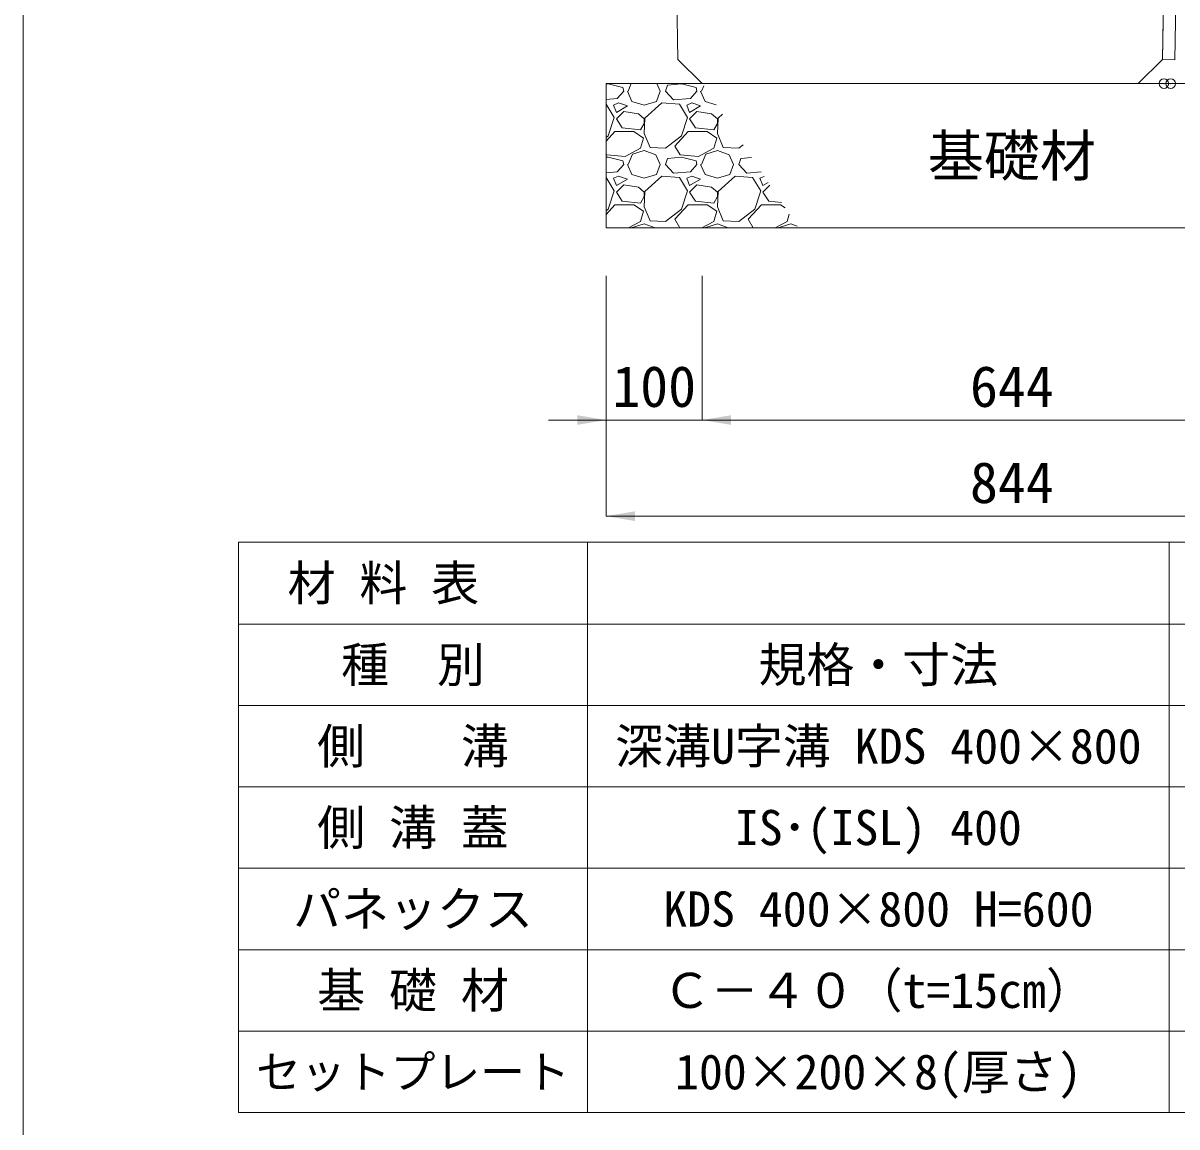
# Model space of a CAD drawing. Units: millimetres at full size. Extents: x 172874 to 217143, y 854931 to 903297.
# Drawn here: x 181274 to 182474, y 862446 to 863594 of the extents above; entities that cross this region are included whole.
import ezdxf
from ezdxf.enums import TextEntityAlignment as Align

# ---------------------------------------------------------------- set-up
doc = ezdxf.new("R2010")
doc.units = ezdxf.units.MM
doc.header["$LTSCALE"] = 20
doc.header["$PDMODE"] = 32
doc.header["$PDSIZE"] = 10
for name, color, linetype, lineweight in [('Defpoints_3', 8, 'Continuous', 0), ('セットプレート', 3, 'Continuous', 13), ('図枠', 5, 'Continuous', 13), ('基礎材', 7, 'Continuous', 15), ('寸法・材料表', 7, 'Continuous', 13), ('寸法線', 7, 'Continuous', 13), ('本体', 2, 'Continuous', 13), ('補助線', 8, 'Continuous', 13), ('ﾊｯﾁﾝｸﾞ', 7, 'Continuous', 5)]:
    doc.layers.add(name, color=color, linetype=linetype, lineweight=lineweight)
doc.styles.add('ＭＳ ゴシック', font='')
doc.styles.get('ＭＳ ゴシック').set_extended_font_data('MS Gothic')

# ---------------------------------------------------------------- blocks, each defined once
blk = doc.blocks.new('filled_arrow')
at = {"color": 0, "linetype": 'Continuous', "lineweight": -2}
blk.add_solid([(7.5, 1.25), (0, 0), (7.5, -1.25)], dxfattribs=at)

msp = doc.modelspace()

# ---------------------------------------------------------------- linework, layer by layer
at = {"layer": 'Defpoints_3'}
for p, q in [((181498.25, 863054.4), (183437.15, 863054.4)), ((181498.25, 863054.4), (181498.25, 862969.22)), ((181861.25, 863054.4), (181861.25, 862969.22)), ((182466.25, 863054.4), (182466.25, 862969.22))]:
    msp.add_line(p, q, dxfattribs=at)
at = {"layer": 'セットプレート'}
msp.add_lwpolyline([(182459.24, 863556.42), (182472.23, 863556.21), (182473.84, 863656.2), (182460.85, 863656.4)], close=True, dxfattribs=at)
at = {"layer": '図枠'}
msp.add_line((181274.21, 874031.02), (181274.21, 854931.02), dxfattribs=at)
at = {"layer": '基礎材'}
for p, q in [((181880.57, 863531.42), (182724.7, 863531.42)), ((181880.57, 863531.42), (181880.57, 863381.42)), ((181880.57, 863381.42), (182724.7, 863381.42))]:
    msp.add_line(p, q, dxfattribs=at)
at = {"layer": '寸法・材料表'}
for p, q in [((181498.25, 862969.22), (183437.15, 862969.22)), ((181498.25, 862969.22), (181498.25, 862461.02)), ((181861.25, 862969.22), (181861.25, 862461.02)), ((182466.25, 862969.22), (182466.25, 862461.02)), ((181498.25, 862884.52), (183437.15, 862884.52)), ((181498.25, 862799.82), (183437.15, 862799.82)), ((181498.25, 862715.12), (183437.15, 862715.12)), ((181498.25, 862630.42), (183437.15, 862630.42)), ((181498.25, 862545.72), (183437.15, 862545.72)), ((181498.25, 862461.02), (183437.15, 862461.02))]:
    msp.add_line(p, q, dxfattribs=at)
at = {"layer": '寸法線'}
for p, q in [((181880.57, 863331.42), (181880.57, 863181.42)), ((181880.57, 863331.42), (181880.57, 863081.42)), ((181980.57, 863331.42), (181980.57, 863181.42)), ((181980.57, 863331.42), (181980.57, 863181.42)), ((181820.57, 863181.42), (182040.57, 863181.42)), ((181980.57, 863181.42), (182624.7, 863181.42)), ((182724.7, 863081.42), (181880.57, 863081.42))]:
    msp.add_line(p, q, dxfattribs=at)
at = {"layer": '本体'}
for p, q in [((181944.7, 864206.42), (181955.17, 863556.42)), ((182469.7, 864206.42), (182459.24, 863556.42)), ((181955.17, 863556.42), (181980.57, 863531.42)), ((182433.83, 863531.42), (182459.24, 863556.42)), ((181980.57, 863531.42), (182433.83, 863531.42))]:
    msp.add_line(p, q, dxfattribs=at)
at = {"layer": '補助線'}
for p in [(182460.7, 863531.42), (182467.7, 863531.42), (182467.7, 863531.42)]:
    msp.add_point(p, dxfattribs=at)
at = {"layer": 'ﾊｯﾁﾝｸﾞ'}
for p, q in [((181882.87, 863531.19), (181880.57, 863530.95)), ((181898.11, 863527.38), (181882.87, 863531.19)), ((181898.87, 863523.57), (181898.11, 863527.38)), ((181903.45, 863523.57), (181906.81, 863531.42)), ((181933.35, 863531.42), (181936.97, 863523.57)), ((181942.31, 863523.57), (181944.59, 863529.67)), ((181959.07, 863531.19), (181944.59, 863529.67)), ((181974.31, 863527.38), (181959.07, 863531.19)), ((181975.07, 863523.57), (181974.31, 863527.38)), ((181979.65, 863523.57), (181982.06, 863529.19)), ((181892.02, 863515.95), (181880.57, 863514.96)), ((181898.87, 863523.57), (181892.02, 863515.95)), ((181902.68, 863523.57), (181907.26, 863512.9)), ((181933.16, 863512.9), (181936.97, 863523.57)), ((181950.69, 863514.43), (181942.31, 863523.57)), ((181968.22, 863515.95), (181950.69, 863514.43)), ((181975.07, 863523.57), (181968.22, 863515.95)), ((181978.88, 863523.57), (181983.46, 863512.9)), ((181880.59, 863509.86), (181880.57, 863509.86)), ((181888.97, 863496.14), (181880.59, 863509.86)), ((181893.54, 863511.38), (181888.21, 863509.09)), ((181888.21, 863509.09), (181891.25, 863501.47)), ((181891.25, 863501.47), (181902.68, 863508.33)), ((181902.68, 863508.33), (181893.54, 863511.38)), ((181907.26, 863512.9), (181920.21, 863509.09)), ((181920.21, 863509.09), (181933.16, 863512.9)), ((181938.5, 863511.38), (181920.97, 863495.38)), ((181956.79, 863509.86), (181938.5, 863511.38)), ((181965.17, 863496.14), (181956.79, 863509.86)), ((181969.74, 863511.38), (181964.41, 863509.09)), ((181964.41, 863509.09), (181967.45, 863501.47)), ((181967.45, 863501.47), (181978.88, 863508.33)), ((181978.88, 863508.33), (181969.74, 863511.38)), ((181983.46, 863512.9), (181995.22, 863509.44)), ((181882.87, 863477.09), (181888.97, 863496.14)), ((181898.87, 863502.24), (181891.25, 863494.62)), ((181891.25, 863494.62), (181897.35, 863485.47)), ((181914.11, 863499.95), (181898.87, 863502.24)), ((181920.21, 863494.62), (181914.11, 863499.95)), ((181920.97, 863495.38), (181920.21, 863479.38)), ((181920.21, 863490.04), (181920.21, 863494.62)), ((181959.07, 863477.09), (181965.17, 863496.14)), ((181975.07, 863502.24), (181967.45, 863494.62)), ((181967.45, 863494.62), (181973.55, 863485.47)), ((181990.31, 863499.95), (181975.07, 863502.24)), ((181996.41, 863494.62), (181990.31, 863499.95)), ((181997.17, 863495.38), (181996.41, 863479.38)), ((181996.41, 863490.04), (181996.41, 863494.62)), ((182001.79, 863499.59), (181997.17, 863495.38)), ((181880.57, 863471.48), (181889.73, 863481.66)), ((181889.73, 863481.66), (181909.54, 863481.66)), ((181897.35, 863485.47), (181916.4, 863483.19)), ((181909.54, 863481.66), (181919.45, 863474.8)), ((181916.4, 863483.19), (181920.21, 863490.04)), ((181920.21, 863479.38), (181926.31, 863464.9)), ((181952.21, 863466.42), (181965.93, 863481.66)), ((181965.93, 863481.66), (181985.74, 863481.66)), ((181973.55, 863485.47), (181992.6, 863483.19)), ((181985.74, 863481.66), (181995.65, 863474.8)), ((181992.6, 863483.19), (181996.41, 863490.04)), ((181996.41, 863479.38), (182002.51, 863464.9)), ((181880.57, 863475.31), (181882.87, 863477.09)), ((181919.45, 863474.8), (181916.4, 863464.14)), ((181942.31, 863464.14), (181959.07, 863477.09)), ((181995.65, 863474.8), (181992.6, 863464.14)), ((182018.51, 863464.14), (182023.07, 863467.66)), ((181881.35, 863457.28), (181880.57, 863458.61)), ((181900.4, 863455.75), (181881.35, 863457.28)), ((181916.4, 863464.14), (181900.4, 863455.75)), ((181903.45, 863447.37), (181908.02, 863458.04)), ((181908.02, 863458.04), (181920.21, 863461.85)), ((181920.21, 863461.85), (181932.4, 863457.28)), ((181926.31, 863464.9), (181942.31, 863464.14)), ((181932.4, 863457.28), (181936.97, 863447.37)), ((181957.55, 863457.28), (181952.21, 863466.42)), ((181976.6, 863455.75), (181957.55, 863457.28)), ((181992.6, 863464.14), (181976.6, 863455.75)), ((181979.65, 863447.37), (181984.22, 863458.04)), ((181984.22, 863458.04), (181996.41, 863461.85)), ((181996.41, 863461.85), (182008.6, 863457.28)), ((182002.51, 863464.9), (182018.51, 863464.14)), ((182008.6, 863457.28), (182013.17, 863447.37)), ((181882.87, 863454.99), (181880.57, 863454.75)), ((181898.11, 863451.18), (181882.87, 863454.99)), ((181898.87, 863447.37), (181892.02, 863439.75)), ((181898.87, 863447.37), (181898.11, 863451.18)), ((181902.68, 863447.37), (181907.26, 863436.7)), ((181933.16, 863436.7), (181936.97, 863447.37)), ((181942.31, 863447.37), (181944.59, 863453.47)), ((181950.69, 863438.23), (181942.31, 863447.37)), ((181959.07, 863454.99), (181944.59, 863453.47)), ((181974.31, 863451.18), (181959.07, 863454.99)), ((181975.07, 863447.37), (181968.22, 863439.75)), ((181975.07, 863447.37), (181974.31, 863451.18)), ((181978.88, 863447.37), (181983.46, 863436.7)), ((182009.36, 863436.7), (182013.17, 863447.37)), ((182018.51, 863447.37), (182020.79, 863453.47)), ((182026.89, 863438.23), (182018.51, 863447.37)), ((182031.77, 863454.62), (182020.79, 863453.47)), ((181892.02, 863439.75), (181880.57, 863438.76)), ((181880.59, 863433.66), (181880.57, 863433.66)), ((181888.97, 863419.94), (181880.59, 863433.66)), ((181893.54, 863435.18), (181888.21, 863432.89)), ((181888.21, 863432.89), (181891.25, 863425.27)), ((181891.25, 863425.27), (181902.68, 863432.13)), ((181902.68, 863432.13), (181893.54, 863435.18)), ((181907.26, 863436.7), (181920.21, 863432.89)), ((181920.21, 863432.89), (181933.16, 863436.7)), ((181938.5, 863435.18), (181920.97, 863419.18)), ((181956.79, 863433.66), (181938.5, 863435.18)), ((181968.22, 863439.75), (181950.69, 863438.23)), ((181965.17, 863419.94), (181956.79, 863433.66)), ((181969.74, 863435.18), (181964.41, 863432.89)), ((181964.41, 863432.89), (181967.45, 863425.27)), ((181967.45, 863425.27), (181978.88, 863432.13)), ((181978.88, 863432.13), (181969.74, 863435.18)), ((181983.46, 863436.7), (181996.41, 863432.89)), ((181996.41, 863432.89), (182009.36, 863436.7)), ((182014.7, 863435.18), (181997.17, 863419.18)), ((182032.99, 863433.66), (182014.7, 863435.18)), ((182041.83, 863439.53), (182026.89, 863438.23)), ((182041.37, 863419.94), (182032.99, 863433.66)), ((182045, 863434.78), (182040.61, 863432.89)), ((182040.61, 863432.89), (182043.65, 863425.27)), ((181882.87, 863400.89), (181888.97, 863419.94)), ((181898.87, 863426.04), (181891.25, 863418.42)), ((181914.11, 863423.75), (181898.87, 863426.04)), ((181920.21, 863418.42), (181914.11, 863423.75)), ((181920.97, 863419.18), (181920.21, 863403.18)), ((181959.07, 863400.89), (181965.17, 863419.94)), ((181975.07, 863426.04), (181967.45, 863418.42)), ((181990.31, 863423.75), (181975.07, 863426.04)), ((181996.41, 863418.42), (181990.31, 863423.75)), ((181997.17, 863419.18), (181996.41, 863403.18)), ((182035.27, 863400.89), (182041.37, 863419.94)), ((182043.65, 863425.27), (182049.14, 863428.57)), ((182051.01, 863425.77), (182043.65, 863418.42)), ((181891.25, 863418.42), (181897.35, 863409.27)), ((181897.35, 863409.27), (181916.4, 863406.99)), ((181916.4, 863406.99), (181920.21, 863413.84)), ((181920.21, 863413.84), (181920.21, 863418.42)), ((181967.45, 863418.42), (181973.55, 863409.27)), ((181973.55, 863409.27), (181992.6, 863406.99)), ((181992.6, 863406.99), (181996.41, 863413.84)), ((181996.41, 863413.84), (181996.41, 863418.42)), ((182043.65, 863418.42), (182049.75, 863409.27)), ((182049.75, 863409.27), (182063.07, 863407.67)), ((181880.57, 863395.28), (181889.73, 863405.46)), ((181880.57, 863399.11), (181882.87, 863400.89)), ((181889.73, 863405.46), (181909.54, 863405.46)), ((181909.54, 863405.46), (181919.45, 863398.6)), ((181919.45, 863398.6), (181916.4, 863387.94)), ((181920.21, 863403.18), (181926.31, 863388.7)), ((181942.31, 863387.94), (181959.07, 863400.89)), ((181952.21, 863390.22), (181965.93, 863405.46)), ((181965.93, 863405.46), (181985.74, 863405.46)), ((181985.74, 863405.46), (181995.65, 863398.6)), ((181995.65, 863398.6), (181992.6, 863387.94)), ((181996.41, 863403.18), (182002.51, 863388.7)), ((182018.51, 863387.94), (182035.27, 863400.89)), ((182028.41, 863390.22), (182042.13, 863405.46)), ((182042.13, 863405.46), (182061.94, 863405.46)), ((182061.94, 863405.46), (182066.77, 863402.12)), ((182071.03, 863395.73), (182068.8, 863387.94)), ((181916.4, 863387.94), (181903.96, 863381.42)), ((181908.02, 863381.84), (181920.21, 863385.65)), ((181920.21, 863385.65), (181931.49, 863381.42)), ((181926.31, 863388.7), (181942.31, 863387.94)), ((181957.35, 863381.42), (181952.21, 863390.22)), ((181992.6, 863387.94), (181980.16, 863381.42)), ((181984.22, 863381.84), (181996.41, 863385.65)), ((181996.41, 863385.65), (182007.69, 863381.42)), ((182002.51, 863388.7), (182018.51, 863387.94)), ((182033.55, 863381.42), (182028.41, 863390.22)), ((182068.8, 863387.94), (182056.36, 863381.42)), ((182060.42, 863381.84), (182072.61, 863385.65)), ((182072.61, 863385.65), (182079.46, 863383.08)), ((181881.15, 863381.42), (181880.57, 863382.41)), ((181907.84, 863381.42), (181908.02, 863381.84)), ((181984.04, 863381.42), (181984.22, 863381.84)), ((182060.24, 863381.42), (182060.42, 863381.84))]:
    msp.add_line(p, q, dxfattribs=at)

# ---------------------------------------------------------------- block references
at = {"layer": '寸法線', "xscale": 4, "yscale": 4, "rotation": 180}
msp.add_blockref('filled_arrow', (181880.57, 863181.42), dxfattribs=at)
at = {"layer": '寸法線', "xscale": 4, "yscale": 4}
for p in [(181980.57, 863181.42), (181980.57, 863181.42), (181880.57, 863081.42)]:
    msp.add_blockref('filled_arrow', p, dxfattribs=at)

# ---------------------------------------------------------------- texts
at = {"layer": '寸法・材料表', "style": 'ＭＳ ゴシック'}
msp.add_text('\u3000材 料 表', height=36.55, dxfattribs=at).set_placement((181499.41, 863011.81), align=Align.MIDDLE_LEFT)
for s, height, p in [('種\u3000別', 36.55, (181679.75, 862926.87)), ('規格・寸法', 36.55, (182163.75, 862926.87)), ('側\u3000\u3000溝', 36.55, (181679.75, 862842.17)), ('深溝U字溝 KDS 400×800', 36.55, (182163.75, 862842.17)), ('側 溝 蓋', 36.55, (181679.75, 862757.47)), ('IS･(ISL) 400', 36.55, (182163.75, 862757.47)), ('パネックス', 36.55, (181679.75, 862672.77)), ('KDS 400×800 H=600', 36.55, (182163.75, 862672.77)), ('基 礎 材', 36.55, (181679.75, 862588.07)), ('Ｃ－４０（t=15cm）', 36.55, (182163.75, 862588.07)), ('セットプレート', 34.18, (181679.75, 862503.37)), ('100×200×8(厚さ)', 36.55, (182163.75, 862503.37))]:
    msp.add_text(s, height=height, dxfattribs=at).set_placement(p, align=Align.MIDDLE_CENTER)
at = {"layer": '寸法線', "style": 'ＭＳ ゴシック'}
for s, p in [('基礎材', (182302.64, 863456.42)), ('100', (181930.57, 863216.42)), ('644', (182302.64, 863216.42)), ('844', (182302.64, 863116.42))]:
    msp.add_text(s, height=42.72, dxfattribs=at).set_placement(p, align=Align.MIDDLE_CENTER)

doc.saveas('drawing.dxf')
